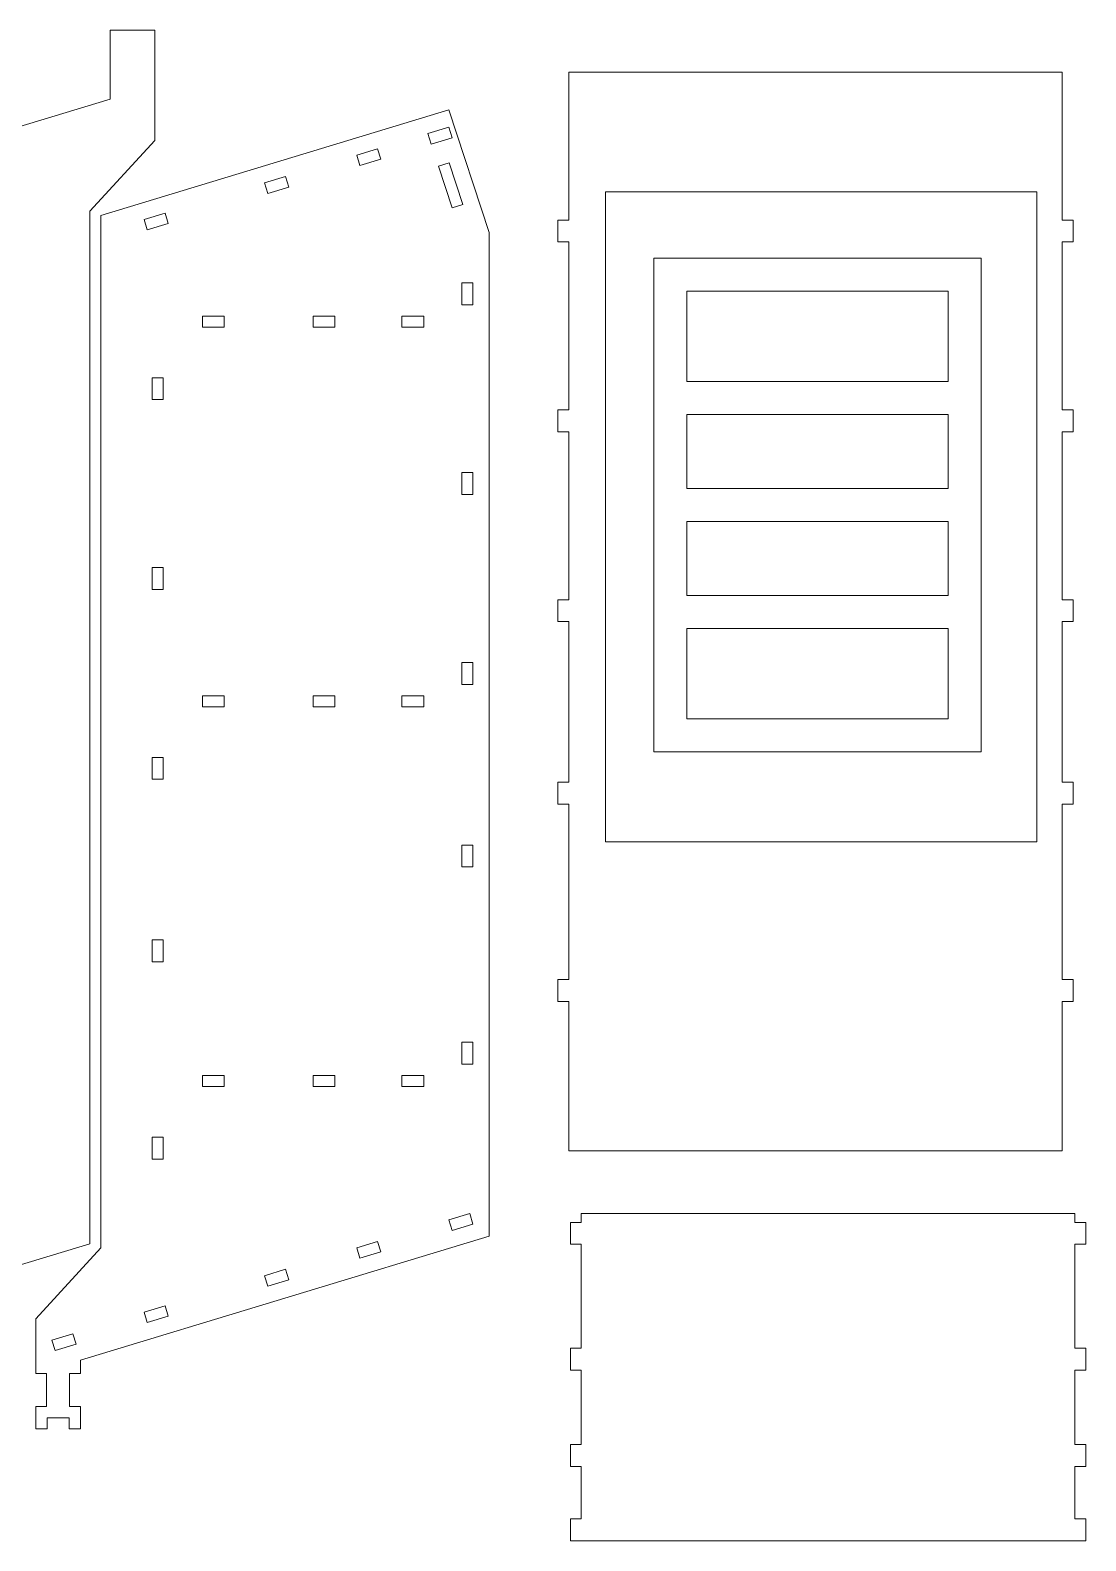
# Model space of a CAD drawing. Header units: centimetres. Extents: x -259 to 261, y 17 to 228.
# Drawn here: x 58.9 to 87.96, y 176.8 to 218.37 of the extents above; entities that cross this region are included whole.
import ezdxf

# ---------------------------------------------------------------- set-up
doc = ezdxf.new("R2010")
doc.units = ezdxf.units.CM
doc.header["$MEASUREMENT"] = 0
doc.layers.add('layer 1', color=7, linetype='Continuous')

msp = doc.modelspace()

# ---------------------------------------------------------------- linework, layer by layer
at = {"layer": 'layer 1', "color": 250, "lineweight": 9}
for points, knots in [([(50.95992, 182.07011), (50.95992, 182.07011), (60.54298, 184.97032), (60.54298, 184.97032), (60.54298, 184.97032), (60.54298, 184.97032), (60.54298, 213.3859), (60.54298, 213.3859), (60.54298, 213.3859), (60.54298, 213.3859), (62.33581, 215.33885), (62.33581, 215.33885), (62.33581, 215.33885), (62.33581, 215.33885), (62.33581, 218.37073), (62.33581, 218.37073), (62.33581, 218.37073), (62.33581, 218.37073), (61.10186, 218.37073), (61.10186, 218.37073), (61.10186, 218.37073), (61.10186, 218.37073), (61.10186, 216.47462), (61.10186, 216.47462), (61.10186, 216.47462), (61.10186, 216.47462), (49.85326, 213.07035), (49.85326, 213.07035), (49.85326, 213.07035), (49.85326, 213.07035), (49.85326, 185.44307), (49.85326, 185.44307), (49.85326, 185.44307), (49.85326, 185.44307), (50.95992, 182.07011), (50.95992, 182.07011)], [0, 0, 0, 0, 0.1, 0.1, 0.1, 0.1, 0.2, 0.2, 0.2, 0.2, 0.3, 0.3, 0.3, 0.3, 0.4, 0.4, 0.4, 0.4, 0.5, 0.5, 0.5, 0.5, 0.6, 0.6, 0.6, 0.6, 0.7, 0.7, 0.7, 0.7, 0.8, 0.8, 0.8, 0.8, 1, 1, 1, 1]), ([(60.28746, 179.87516), (60.28746, 179.87516), (60.28746, 180.49224), (60.28746, 180.49224), (60.28746, 180.49224), (60.28746, 180.49224), (59.9856, 180.49224), (59.9856, 180.49224), (59.9856, 180.49224), (59.9856, 180.49224), (59.9856, 181.39782), (59.9856, 181.39782), (59.9856, 181.39782), (59.9856, 181.39782), (60.28746, 181.39782), (60.28746, 181.39782), (60.28746, 181.39782), (60.28746, 181.39782), (60.28746, 181.77126), (60.28746, 181.77126), (60.28746, 181.77126), (60.28746, 181.77126), (71.53604, 185.17554), (71.53604, 185.17554), (71.53604, 185.17554), (71.53604, 185.17554), (71.53604, 212.80282), (71.53604, 212.80282), (71.53604, 212.80282), (71.53604, 212.80282), (70.4294, 216.17578), (70.4294, 216.17578), (70.4294, 216.17578), (70.4294, 216.17578), (60.84634, 213.27556), (60.84634, 213.27556), (60.84634, 213.27556), (60.84634, 213.27556), (60.84634, 184.85998), (60.84634, 184.85998), (60.84634, 184.85998), (60.84634, 184.85998), (59.05351, 182.90702), (59.05351, 182.90702), (59.05351, 182.90702), (59.05351, 182.90702), (59.05351, 181.39782), (59.05351, 181.39782), (59.05351, 181.39782), (59.05351, 181.39782), (59.35537, 181.39782), (59.35537, 181.39782), (59.35537, 181.39782), (59.35537, 181.39782), (59.35537, 180.49224), (59.35537, 180.49224), (59.35537, 180.49224), (59.35537, 180.49224), (59.05351, 180.49224), (59.05351, 180.49224), (59.05351, 180.49224), (59.05351, 180.49224), (59.05351, 179.87516), (59.05351, 179.87516), (59.05351, 179.87516), (59.05351, 179.87516), (59.36863, 179.87516), (59.36863, 179.87516), (59.36863, 179.87516), (59.36863, 179.87516), (59.36863, 180.17702), (59.36863, 180.17702), (59.36863, 180.17702), (59.36863, 180.17702), (59.97235, 180.17702), (59.97235, 180.17702), (59.97235, 180.17702), (59.97235, 180.17702), (59.97235, 179.87516), (59.97235, 179.87516), (59.97235, 179.87516), (59.97235, 179.87516), (60.28746, 179.87516), (60.28746, 179.87516)], [0, 0, 0, 0, 0.04545455, 0.04545455, 0.04545455, 0.04545455, 0.09090909, 0.09090909, 0.09090909, 0.09090909, 0.13636364, 0.13636364, 0.13636364, 0.13636364, 0.18181818, 0.18181818, 0.18181818, 0.18181818, 0.22727273, 0.22727273, 0.22727273, 0.22727273, 0.27272727, 0.27272727, 0.27272727, 0.27272727, 0.31818182, 0.31818182, 0.31818182, 0.31818182, 0.36363636, 0.36363636, 0.36363636, 0.36363636, 0.40909091, 0.40909091, 0.40909091, 0.40909091, 0.45454545, 0.45454545, 0.45454545, 0.45454545, 0.5, 0.5, 0.5, 0.5, 0.54545455, 0.54545455, 0.54545455, 0.54545455, 0.59090909, 0.59090909, 0.59090909, 0.59090909, 0.63636364, 0.63636364, 0.63636364, 0.63636364, 0.68181818, 0.68181818, 0.68181818, 0.68181818, 0.72727273, 0.72727273, 0.72727273, 0.72727273, 0.77272727, 0.77272727, 0.77272727, 0.77272727, 0.81818182, 0.81818182, 0.81818182, 0.81818182, 0.86363636, 0.86363636, 0.86363636, 0.86363636, 0.90909091, 0.90909091, 0.90909091, 0.90909091, 1, 1, 1, 1]), ([(70.51225, 215.41239), (70.51225, 215.41239), (70.42481, 215.70131), (70.42481, 215.70131), (70.42481, 215.70131), (70.42481, 215.70131), (69.84698, 215.52644), (69.84698, 215.52644), (69.84698, 215.52644), (69.84698, 215.52644), (69.93441, 215.23753), (69.93441, 215.23753), (69.93441, 215.23753), (69.93441, 215.23753), (70.51225, 215.41239), (70.51225, 215.41239)], [0, 0, 0, 0, 0.2, 0.2, 0.2, 0.2, 0.4, 0.4, 0.4, 0.4, 0.6, 0.6, 0.6, 0.6, 1, 1, 1, 1]), ([(67.88813, 214.93361), (67.88813, 214.93361), (67.97557, 214.64469), (67.97557, 214.64469), (67.97557, 214.64469), (67.97557, 214.64469), (68.5534, 214.81957), (68.5534, 214.81957), (68.5534, 214.81957), (68.5534, 214.81957), (68.46596, 215.10849), (68.46596, 215.10849), (68.46596, 215.10849), (68.46596, 215.10849), (67.88813, 214.93361), (67.88813, 214.93361)], [0, 0, 0, 0, 0.2, 0.2, 0.2, 0.2, 0.4, 0.4, 0.4, 0.4, 0.6, 0.6, 0.6, 0.6, 1, 1, 1, 1]), ([(70.42972, 214.72235), (70.42972, 214.72235), (70.1429, 214.62825), (70.1429, 214.62825), (70.1429, 214.62825), (70.1429, 214.62825), (70.51931, 213.48099), (70.51931, 213.48099), (70.51931, 213.48099), (70.51931, 213.48099), (70.80613, 213.57508), (70.80613, 213.57508), (70.80613, 213.57508), (70.80613, 213.57508), (70.42972, 214.72235), (70.42972, 214.72235)], [0, 0, 0, 0, 0.2, 0.2, 0.2, 0.2, 0.4, 0.4, 0.4, 0.4, 0.6, 0.6, 0.6, 0.6, 1, 1, 1, 1]), ([(66.01672, 214.05187), (66.01672, 214.05187), (65.92928, 214.34079), (65.92928, 214.34079), (65.92928, 214.34079), (65.92928, 214.34079), (65.35144, 214.16592), (65.35144, 214.16592), (65.35144, 214.16592), (65.35144, 214.16592), (65.43888, 213.87699), (65.43888, 213.87699), (65.43888, 213.87699), (65.43888, 213.87699), (66.01672, 214.05187), (66.01672, 214.05187)], [0, 0, 0, 0, 0.2, 0.2, 0.2, 0.2, 0.4, 0.4, 0.4, 0.4, 0.6, 0.6, 0.6, 0.6, 1, 1, 1, 1]), ([(62.12359, 212.87366), (62.12359, 212.87366), (62.70143, 213.04853), (62.70143, 213.04853), (62.70143, 213.04853), (62.70143, 213.04853), (62.61399, 213.33745), (62.61399, 213.33745), (62.61399, 213.33745), (62.61399, 213.33745), (62.03615, 213.16257), (62.03615, 213.16257), (62.03615, 213.16257), (62.03615, 213.16257), (62.12359, 212.87366), (62.12359, 212.87366)], [0, 0, 0, 0, 0.2, 0.2, 0.2, 0.2, 0.4, 0.4, 0.4, 0.4, 0.6, 0.6, 0.6, 0.6, 1, 1, 1, 1]), ([(70.78139, 210.81673), (70.78139, 210.81673), (71.08325, 210.81673), (71.08325, 210.81673), (71.08325, 210.81673), (71.08325, 210.81673), (71.08325, 211.42045), (71.08325, 211.42045), (71.08325, 211.42045), (71.08325, 211.42045), (70.78139, 211.42045), (70.78139, 211.42045), (70.78139, 211.42045), (70.78139, 211.42045), (70.78139, 210.81673), (70.78139, 210.81673)], [0, 0, 0, 0, 0.2, 0.2, 0.2, 0.2, 0.4, 0.4, 0.4, 0.4, 0.6, 0.6, 0.6, 0.6, 1, 1, 1, 1]), ([(64.24403, 210.19995), (64.24403, 210.19995), (64.24403, 210.50181), (64.24403, 210.50181), (64.24403, 210.50181), (64.24403, 210.50181), (63.64031, 210.50181), (63.64031, 210.50181), (63.64031, 210.50181), (63.64031, 210.50181), (63.64031, 210.19995), (63.64031, 210.19995), (63.64031, 210.19995), (63.64031, 210.19995), (64.24403, 210.19995), (64.24403, 210.19995)], [0, 0, 0, 0, 0.2, 0.2, 0.2, 0.2, 0.4, 0.4, 0.4, 0.4, 0.6, 0.6, 0.6, 0.6, 1, 1, 1, 1]), ([(66.6879, 210.50181), (66.6879, 210.50181), (66.6879, 210.19995), (66.6879, 210.19995), (66.6879, 210.19995), (66.6879, 210.19995), (67.29162, 210.19995), (67.29162, 210.19995), (67.29162, 210.19995), (67.29162, 210.19995), (67.29162, 210.50181), (67.29162, 210.50181), (67.29162, 210.50181), (67.29162, 210.50181), (66.6879, 210.50181), (66.6879, 210.50181)], [0, 0, 0, 0, 0.2, 0.2, 0.2, 0.2, 0.4, 0.4, 0.4, 0.4, 0.6, 0.6, 0.6, 0.6, 1, 1, 1, 1]), ([(69.73548, 210.50181), (69.73548, 210.50181), (69.13176, 210.50181), (69.13176, 210.50181), (69.13176, 210.50181), (69.13176, 210.50181), (69.13176, 210.19995), (69.13176, 210.19995), (69.13176, 210.19995), (69.13176, 210.19995), (69.73548, 210.19995), (69.73548, 210.19995), (69.73548, 210.19995), (69.73548, 210.19995), (69.73548, 210.50181), (69.73548, 210.50181)], [0, 0, 0, 0, 0.2, 0.2, 0.2, 0.2, 0.4, 0.4, 0.4, 0.4, 0.6, 0.6, 0.6, 0.6, 1, 1, 1, 1]), ([(62.56344, 208.20374), (62.56344, 208.20374), (62.56344, 208.80745), (62.56344, 208.80745), (62.56344, 208.80745), (62.56344, 208.80745), (62.26158, 208.80745), (62.26158, 208.80745), (62.26158, 208.80745), (62.26158, 208.80745), (62.26158, 208.20374), (62.26158, 208.20374), (62.26158, 208.20374), (62.26158, 208.20374), (62.56344, 208.20374), (62.56344, 208.20374)], [0, 0, 0, 0, 0.2, 0.2, 0.2, 0.2, 0.4, 0.4, 0.4, 0.4, 0.6, 0.6, 0.6, 0.6, 1, 1, 1, 1]), ([(71.08325, 206.19529), (71.08325, 206.19529), (70.78139, 206.19529), (70.78139, 206.19529), (70.78139, 206.19529), (70.78139, 206.19529), (70.78139, 205.59157), (70.78139, 205.59157), (70.78139, 205.59157), (70.78139, 205.59157), (71.08325, 205.59157), (71.08325, 205.59157), (71.08325, 205.59157), (71.08325, 205.59157), (71.08325, 206.19529), (71.08325, 206.19529)], [0, 0, 0, 0, 0.2, 0.2, 0.2, 0.2, 0.4, 0.4, 0.4, 0.4, 0.6, 0.6, 0.6, 0.6, 1, 1, 1, 1]), ([(62.56344, 203.5823), (62.56344, 203.5823), (62.26158, 203.5823), (62.26158, 203.5823), (62.26158, 203.5823), (62.26158, 203.5823), (62.26158, 202.97858), (62.26158, 202.97858), (62.26158, 202.97858), (62.26158, 202.97858), (62.56344, 202.97858), (62.56344, 202.97858), (62.56344, 202.97858), (62.56344, 202.97858), (62.56344, 203.5823), (62.56344, 203.5823)], [0, 0, 0, 0, 0.2, 0.2, 0.2, 0.2, 0.4, 0.4, 0.4, 0.4, 0.6, 0.6, 0.6, 0.6, 1, 1, 1, 1]), ([(71.08325, 200.97013), (71.08325, 200.97013), (70.78139, 200.97013), (70.78139, 200.97013), (70.78139, 200.97013), (70.78139, 200.97013), (70.78139, 200.36641), (70.78139, 200.36641), (70.78139, 200.36641), (70.78139, 200.36641), (71.08325, 200.36641), (71.08325, 200.36641), (71.08325, 200.36641), (71.08325, 200.36641), (71.08325, 200.97013), (71.08325, 200.97013)], [0, 0, 0, 0, 0.2, 0.2, 0.2, 0.2, 0.4, 0.4, 0.4, 0.4, 0.6, 0.6, 0.6, 0.6, 1, 1, 1, 1]), ([(64.24403, 199.74964), (64.24403, 199.74964), (64.24403, 200.0515), (64.24403, 200.0515), (64.24403, 200.0515), (64.24403, 200.0515), (63.64031, 200.0515), (63.64031, 200.0515), (63.64031, 200.0515), (63.64031, 200.0515), (63.64031, 199.74964), (63.64031, 199.74964), (63.64031, 199.74964), (63.64031, 199.74964), (64.24403, 199.74964), (64.24403, 199.74964)], [0, 0, 0, 0, 0.2, 0.2, 0.2, 0.2, 0.4, 0.4, 0.4, 0.4, 0.6, 0.6, 0.6, 0.6, 1, 1, 1, 1]), ([(67.29162, 199.74964), (67.29162, 199.74964), (67.29162, 200.0515), (67.29162, 200.0515), (67.29162, 200.0515), (67.29162, 200.0515), (66.6879, 200.0515), (66.6879, 200.0515), (66.6879, 200.0515), (66.6879, 200.0515), (66.6879, 199.74964), (66.6879, 199.74964), (66.6879, 199.74964), (66.6879, 199.74964), (67.29162, 199.74964), (67.29162, 199.74964)], [0, 0, 0, 0, 0.2, 0.2, 0.2, 0.2, 0.4, 0.4, 0.4, 0.4, 0.6, 0.6, 0.6, 0.6, 1, 1, 1, 1]), ([(69.13176, 200.0515), (69.13176, 200.0515), (69.13176, 199.74964), (69.13176, 199.74964), (69.13176, 199.74964), (69.13176, 199.74964), (69.73548, 199.74964), (69.73548, 199.74964), (69.73548, 199.74964), (69.73548, 199.74964), (69.73548, 200.0515), (69.73548, 200.0515), (69.73548, 200.0515), (69.73548, 200.0515), (69.13176, 200.0515), (69.13176, 200.0515)], [0, 0, 0, 0, 0.2, 0.2, 0.2, 0.2, 0.4, 0.4, 0.4, 0.4, 0.6, 0.6, 0.6, 0.6, 1, 1, 1, 1]), ([(62.26158, 197.75344), (62.26158, 197.75344), (62.56344, 197.75344), (62.56344, 197.75344), (62.56344, 197.75344), (62.56344, 197.75344), (62.56344, 198.35716), (62.56344, 198.35716), (62.56344, 198.35716), (62.56344, 198.35716), (62.26158, 198.35716), (62.26158, 198.35716), (62.26158, 198.35716), (62.26158, 198.35716), (62.26158, 197.75344), (62.26158, 197.75344)], [0, 0, 0, 0, 0.2, 0.2, 0.2, 0.2, 0.4, 0.4, 0.4, 0.4, 0.6, 0.6, 0.6, 0.6, 1, 1, 1, 1]), ([(71.08325, 195.94574), (71.08325, 195.94574), (70.78139, 195.94574), (70.78139, 195.94574), (70.78139, 195.94574), (70.78139, 195.94574), (70.78139, 195.34202), (70.78139, 195.34202), (70.78139, 195.34202), (70.78139, 195.34202), (71.08325, 195.34202), (71.08325, 195.34202), (71.08325, 195.34202), (71.08325, 195.34202), (71.08325, 195.94574), (71.08325, 195.94574)], [0, 0, 0, 0, 0.2, 0.2, 0.2, 0.2, 0.4, 0.4, 0.4, 0.4, 0.6, 0.6, 0.6, 0.6, 1, 1, 1, 1]), ([(62.26158, 193.33275), (62.26158, 193.33275), (62.26158, 192.72903), (62.26158, 192.72903), (62.26158, 192.72903), (62.26158, 192.72903), (62.56344, 192.72903), (62.56344, 192.72903), (62.56344, 192.72903), (62.56344, 192.72903), (62.56344, 193.33275), (62.56344, 193.33275), (62.56344, 193.33275), (62.56344, 193.33275), (62.26158, 193.33275), (62.26158, 193.33275)], [0, 0, 0, 0, 0.2, 0.2, 0.2, 0.2, 0.4, 0.4, 0.4, 0.4, 0.6, 0.6, 0.6, 0.6, 1, 1, 1, 1]), ([(71.08325, 190.51983), (71.08325, 190.51983), (70.78139, 190.51983), (70.78139, 190.51983), (70.78139, 190.51983), (70.78139, 190.51983), (70.78139, 189.91611), (70.78139, 189.91611), (70.78139, 189.91611), (70.78139, 189.91611), (71.08325, 189.91611), (71.08325, 189.91611), (71.08325, 189.91611), (71.08325, 189.91611), (71.08325, 190.51983), (71.08325, 190.51983)], [0, 0, 0, 0, 0.2, 0.2, 0.2, 0.2, 0.4, 0.4, 0.4, 0.4, 0.6, 0.6, 0.6, 0.6, 1, 1, 1, 1]), ([(63.64031, 189.60121), (63.64031, 189.60121), (63.64031, 189.29935), (63.64031, 189.29935), (63.64031, 189.29935), (63.64031, 189.29935), (64.24403, 189.29935), (64.24403, 189.29935), (64.24403, 189.29935), (64.24403, 189.29935), (64.24403, 189.60121), (64.24403, 189.60121), (64.24403, 189.60121), (64.24403, 189.60121), (63.64031, 189.60121), (63.64031, 189.60121)], [0, 0, 0, 0, 0.2, 0.2, 0.2, 0.2, 0.4, 0.4, 0.4, 0.4, 0.6, 0.6, 0.6, 0.6, 1, 1, 1, 1]), ([(67.29162, 189.60121), (67.29162, 189.60121), (66.6879, 189.60121), (66.6879, 189.60121), (66.6879, 189.60121), (66.6879, 189.60121), (66.6879, 189.29935), (66.6879, 189.29935), (66.6879, 189.29935), (66.6879, 189.29935), (67.29162, 189.29935), (67.29162, 189.29935), (67.29162, 189.29935), (67.29162, 189.29935), (67.29162, 189.60121), (67.29162, 189.60121)], [0, 0, 0, 0, 0.2, 0.2, 0.2, 0.2, 0.4, 0.4, 0.4, 0.4, 0.6, 0.6, 0.6, 0.6, 1, 1, 1, 1]), ([(69.13176, 189.60121), (69.13176, 189.60121), (69.13176, 189.29935), (69.13176, 189.29935), (69.13176, 189.29935), (69.13176, 189.29935), (69.73548, 189.29935), (69.73548, 189.29935), (69.73548, 189.29935), (69.73548, 189.29935), (69.73548, 189.60121), (69.73548, 189.60121), (69.73548, 189.60121), (69.73548, 189.60121), (69.13176, 189.60121), (69.13176, 189.60121)], [0, 0, 0, 0, 0.2, 0.2, 0.2, 0.2, 0.4, 0.4, 0.4, 0.4, 0.6, 0.6, 0.6, 0.6, 1, 1, 1, 1]), ([(62.26158, 187.30312), (62.26158, 187.30312), (62.56344, 187.30312), (62.56344, 187.30312), (62.56344, 187.30312), (62.56344, 187.30312), (62.56344, 187.90684), (62.56344, 187.90684), (62.56344, 187.90684), (62.56344, 187.90684), (62.26158, 187.90684), (62.26158, 187.90684), (62.26158, 187.90684), (62.26158, 187.90684), (62.26158, 187.30312), (62.26158, 187.30312)], [0, 0, 0, 0, 0.2, 0.2, 0.2, 0.2, 0.4, 0.4, 0.4, 0.4, 0.6, 0.6, 0.6, 0.6, 1, 1, 1, 1]), ([(71.00266, 185.80256), (71.00266, 185.80256), (70.42481, 185.62768), (70.42481, 185.62768), (70.42481, 185.62768), (70.42481, 185.62768), (70.51225, 185.33876), (70.51225, 185.33876), (70.51225, 185.33876), (70.51225, 185.33876), (71.09009, 185.51364), (71.09009, 185.51364), (71.09009, 185.51364), (71.09009, 185.51364), (71.00266, 185.80256), (71.00266, 185.80256)], [0, 0, 0, 0, 0.2, 0.2, 0.2, 0.2, 0.4, 0.4, 0.4, 0.4, 0.6, 0.6, 0.6, 0.6, 1, 1, 1, 1]), ([(74.07124, 177.39967), (74.07124, 177.39967), (73.76938, 177.39967), (73.76938, 177.39967), (73.76938, 177.39967), (73.76938, 177.39967), (73.76938, 176.79595), (73.76938, 176.79595), (73.76938, 176.79595), (73.76938, 176.79595), (74.07124, 176.79595), (74.07124, 176.79595), (74.07124, 176.79595), (74.07124, 176.79595), (87.65494, 176.79595), (87.65494, 176.79595), (87.65494, 176.79595), (87.65494, 176.79595), (87.9568, 176.79595), (87.9568, 176.79595), (87.9568, 176.79595), (87.9568, 176.79595), (87.9568, 177.39967), (87.9568, 177.39967), (87.9568, 177.39967), (87.9568, 177.39967), (87.65494, 177.39967), (87.65494, 177.39967), (87.65494, 177.39967), (87.65494, 177.39967), (87.65494, 178.84253), (87.65494, 178.84253), (87.65494, 178.84253), (87.65494, 178.84253), (87.9568, 178.84253), (87.9568, 178.84253), (87.9568, 178.84253), (87.9568, 178.84253), (87.9568, 179.44625), (87.9568, 179.44625), (87.9568, 179.44625), (87.9568, 179.44625), (87.65494, 179.44625), (87.65494, 179.44625), (87.65494, 179.44625), (87.65494, 179.44625), (87.65494, 181.49283), (87.65494, 181.49283), (87.65494, 181.49283), (87.65494, 181.49283), (87.9568, 181.49283), (87.9568, 181.49283), (87.9568, 181.49283), (87.9568, 181.49283), (87.9568, 182.09655), (87.9568, 182.09655), (87.9568, 182.09655), (87.9568, 182.09655), (87.65494, 182.09655), (87.65494, 182.09655), (87.65494, 182.09655), (87.65494, 182.09655), (87.65494, 184.95663), (87.65494, 184.95663), (87.65494, 184.95663), (87.65494, 184.95663), (87.9568, 184.95663), (87.9568, 184.95663), (87.9568, 184.95663), (87.9568, 184.95663), (87.9568, 185.56034), (87.9568, 185.56034), (87.9568, 185.56034), (87.9568, 185.56034), (87.65494, 185.56034), (87.65494, 185.56034), (87.65494, 185.56034), (87.65494, 185.56034), (87.65494, 185.80327), (87.65494, 185.80327), (87.65494, 185.80327), (87.65494, 185.80327), (74.07124, 185.80327), (74.07124, 185.80327), (74.07124, 185.80327), (74.07124, 185.80327), (74.07124, 185.56034), (74.07124, 185.56034), (74.07124, 185.56034), (74.07124, 185.56034), (73.76938, 185.56034), (73.76938, 185.56034), (73.76938, 185.56034), (73.76938, 185.56034), (73.76938, 184.95663), (73.76938, 184.95663), (73.76938, 184.95663), (73.76938, 184.95663), (74.07124, 184.95663), (74.07124, 184.95663), (74.07124, 184.95663), (74.07124, 184.95663), (74.07124, 182.09655), (74.07124, 182.09655), (74.07124, 182.09655), (74.07124, 182.09655), (73.76938, 182.09655), (73.76938, 182.09655), (73.76938, 182.09655), (73.76938, 182.09655), (73.76938, 181.49283), (73.76938, 181.49283), (73.76938, 181.49283), (73.76938, 181.49283), (74.07124, 181.49283), (74.07124, 181.49283), (74.07124, 181.49283), (74.07124, 181.49283), (74.07124, 179.44625), (74.07124, 179.44625), (74.07124, 179.44625), (74.07124, 179.44625), (73.76938, 179.44625), (73.76938, 179.44625), (73.76938, 179.44625), (73.76938, 179.44625), (73.76938, 178.84253), (73.76938, 178.84253), (73.76938, 178.84253), (73.76938, 178.84253), (74.07124, 178.84253), (74.07124, 178.84253), (74.07124, 178.84253), (74.07124, 178.84253), (74.07124, 177.39967), (74.07124, 177.39967)], [0, 0, 0, 0, 0.02857143, 0.02857143, 0.02857143, 0.02857143, 0.05714286, 0.05714286, 0.05714286, 0.05714286, 0.08571429, 0.08571429, 0.08571429, 0.08571429, 0.11428571, 0.11428571, 0.11428571, 0.11428571, 0.14285714, 0.14285714, 0.14285714, 0.14285714, 0.17142857, 0.17142857, 0.17142857, 0.17142857, 0.2, 0.2, 0.2, 0.2, 0.22857143, 0.22857143, 0.22857143, 0.22857143, 0.25714286, 0.25714286, 0.25714286, 0.25714286, 0.28571429, 0.28571429, 0.28571429, 0.28571429, 0.31428571, 0.31428571, 0.31428571, 0.31428571, 0.34285714, 0.34285714, 0.34285714, 0.34285714, 0.37142857, 0.37142857, 0.37142857, 0.37142857, 0.4, 0.4, 0.4, 0.4, 0.42857143, 0.42857143, 0.42857143, 0.42857143, 0.45714286, 0.45714286, 0.45714286, 0.45714286, 0.48571429, 0.48571429, 0.48571429, 0.48571429, 0.51428571, 0.51428571, 0.51428571, 0.51428571, 0.54285714, 0.54285714, 0.54285714, 0.54285714, 0.57142857, 0.57142857, 0.57142857, 0.57142857, 0.6, 0.6, 0.6, 0.6, 0.62857143, 0.62857143, 0.62857143, 0.62857143, 0.65714286, 0.65714286, 0.65714286, 0.65714286, 0.68571429, 0.68571429, 0.68571429, 0.68571429, 0.71428571, 0.71428571, 0.71428571, 0.71428571, 0.74285714, 0.74285714, 0.74285714, 0.74285714, 0.77142857, 0.77142857, 0.77142857, 0.77142857, 0.8, 0.8, 0.8, 0.8, 0.82857143, 0.82857143, 0.82857143, 0.82857143, 0.85714286, 0.85714286, 0.85714286, 0.85714286, 0.88571429, 0.88571429, 0.88571429, 0.88571429, 0.91428571, 0.91428571, 0.91428571, 0.91428571, 0.94285714, 0.94285714, 0.94285714, 0.94285714, 1, 1, 1, 1]), ([(68.46596, 185.03486), (68.46596, 185.03486), (67.88813, 184.85998), (67.88813, 184.85998), (67.88813, 184.85998), (67.88813, 184.85998), (67.97557, 184.57106), (67.97557, 184.57106), (67.97557, 184.57106), (67.97557, 184.57106), (68.5534, 184.74594), (68.5534, 184.74594), (68.5534, 184.74594), (68.5534, 184.74594), (68.46596, 185.03486), (68.46596, 185.03486)], [0, 0, 0, 0, 0.2, 0.2, 0.2, 0.2, 0.4, 0.4, 0.4, 0.4, 0.6, 0.6, 0.6, 0.6, 1, 1, 1, 1]), ([(65.92928, 184.26715), (65.92928, 184.26715), (65.35144, 184.09228), (65.35144, 184.09228), (65.35144, 184.09228), (65.35144, 184.09228), (65.43888, 183.80335), (65.43888, 183.80335), (65.43888, 183.80335), (65.43888, 183.80335), (66.01672, 183.97823), (66.01672, 183.97823), (66.01672, 183.97823), (66.01672, 183.97823), (65.92928, 184.26715), (65.92928, 184.26715)], [0, 0, 0, 0, 0.2, 0.2, 0.2, 0.2, 0.4, 0.4, 0.4, 0.4, 0.6, 0.6, 0.6, 0.6, 1, 1, 1, 1]), ([(62.12359, 182.80002), (62.12359, 182.80002), (62.70143, 182.97489), (62.70143, 182.97489), (62.70143, 182.97489), (62.70143, 182.97489), (62.61399, 183.26381), (62.61399, 183.26381), (62.61399, 183.26381), (62.61399, 183.26381), (62.03615, 183.08893), (62.03615, 183.08893), (62.03615, 183.08893), (62.03615, 183.08893), (62.12359, 182.80002), (62.12359, 182.80002)], [0, 0, 0, 0, 0.2, 0.2, 0.2, 0.2, 0.4, 0.4, 0.4, 0.4, 0.6, 0.6, 0.6, 0.6, 1, 1, 1, 1]), ([(60.0773, 182.49612), (60.0773, 182.49612), (59.49947, 182.32124), (59.49947, 182.32124), (59.49947, 182.32124), (59.49947, 182.32124), (59.58691, 182.03232), (59.58691, 182.03232), (59.58691, 182.03232), (59.58691, 182.03232), (60.16474, 182.20719), (60.16474, 182.20719), (60.16474, 182.20719), (60.16474, 182.20719), (60.0773, 182.49612), (60.0773, 182.49612)], [0, 0, 0, 0, 0.2, 0.2, 0.2, 0.2, 0.4, 0.4, 0.4, 0.4, 0.6, 0.6, 0.6, 0.6, 1, 1, 1, 1])]:
    msp.add_open_spline(points, degree=3, knots=knots, dxfattribs=at)
at = {"layer": 'layer 1', "color": 250, "lineweight": 18}
for points, knots in [([(73.7274, 213.14693), (73.7274, 213.14693), (73.42554, 213.14693), (73.42554, 213.14693), (73.42554, 213.14693), (73.42554, 213.14693), (73.42554, 212.54321), (73.42554, 212.54321), (73.42554, 212.54321), (73.42554, 212.54321), (73.7274, 212.54321), (73.7274, 212.54321), (73.7274, 212.54321), (73.7274, 212.54321), (73.7274, 207.92176), (73.7274, 207.92176), (73.7274, 207.92176), (73.7274, 207.92176), (73.42554, 207.92176), (73.42554, 207.92176), (73.42554, 207.92176), (73.42554, 207.92176), (73.42554, 207.31805), (73.42554, 207.31805), (73.42554, 207.31805), (73.42554, 207.31805), (73.7274, 207.31805), (73.7274, 207.31805), (73.7274, 207.31805), (73.7274, 207.31805), (73.7274, 202.69661), (73.7274, 202.69661), (73.7274, 202.69661), (73.7274, 202.69661), (73.42554, 202.69661), (73.42554, 202.69661), (73.42554, 202.69661), (73.42554, 202.69661), (73.42554, 202.09289), (73.42554, 202.09289), (73.42554, 202.09289), (73.42554, 202.09289), (73.7274, 202.09289), (73.7274, 202.09289), (73.7274, 202.09289), (73.7274, 202.09289), (73.7274, 197.67223), (73.7274, 197.67223), (73.7274, 197.67223), (73.7274, 197.67223), (73.42554, 197.67223), (73.42554, 197.67223), (73.42554, 197.67223), (73.42554, 197.67223), (73.42554, 197.06851), (73.42554, 197.06851), (73.42554, 197.06851), (73.42554, 197.06851), (73.7274, 197.06851), (73.7274, 197.06851), (73.7274, 197.06851), (73.7274, 197.06851), (73.7274, 192.24632), (73.7274, 192.24632), (73.7274, 192.24632), (73.7274, 192.24632), (73.42554, 192.24632), (73.42554, 192.24632), (73.42554, 192.24632), (73.42554, 192.24632), (73.42554, 191.6426), (73.42554, 191.6426), (73.42554, 191.6426), (73.42554, 191.6426), (73.7274, 191.6426), (73.7274, 191.6426), (73.7274, 191.6426), (73.7274, 191.6426), (73.7274, 187.52903), (73.7274, 187.52903), (73.7274, 187.52903), (73.7274, 187.52903), (87.3111, 187.52903), (87.3111, 187.52903), (87.3111, 187.52903), (87.3111, 187.52903), (87.3111, 191.6426), (87.3111, 191.6426), (87.3111, 191.6426), (87.3111, 191.6426), (87.61296, 191.6426), (87.61296, 191.6426), (87.61296, 191.6426), (87.61296, 191.6426), (87.61296, 192.24632), (87.61296, 192.24632), (87.61296, 192.24632), (87.61296, 192.24632), (87.3111, 192.24632), (87.3111, 192.24632), (87.3111, 192.24632), (87.3111, 192.24632), (87.3111, 197.06851), (87.3111, 197.06851), (87.3111, 197.06851), (87.3111, 197.06851), (87.61296, 197.06851), (87.61296, 197.06851), (87.61296, 197.06851), (87.61296, 197.06851), (87.61296, 197.67223), (87.61296, 197.67223), (87.61296, 197.67223), (87.61296, 197.67223), (87.3111, 197.67223), (87.3111, 197.67223), (87.3111, 197.67223), (87.3111, 197.67223), (87.3111, 202.09289), (87.3111, 202.09289), (87.3111, 202.09289), (87.3111, 202.09289), (87.61296, 202.09289), (87.61296, 202.09289), (87.61296, 202.09289), (87.61296, 202.09289), (87.61296, 202.69661), (87.61296, 202.69661), (87.61296, 202.69661), (87.61296, 202.69661), (87.3111, 202.69661), (87.3111, 202.69661), (87.3111, 202.69661), (87.3111, 202.69661), (87.3111, 207.31805), (87.3111, 207.31805), (87.3111, 207.31805), (87.3111, 207.31805), (87.61296, 207.31805), (87.61296, 207.31805), (87.61296, 207.31805), (87.61296, 207.31805), (87.61296, 207.92176), (87.61296, 207.92176), (87.61296, 207.92176), (87.61296, 207.92176), (87.3111, 207.92176), (87.3111, 207.92176), (87.3111, 207.92176), (87.3111, 207.92176), (87.3111, 212.54321), (87.3111, 212.54321), (87.3111, 212.54321), (87.3111, 212.54321), (87.61296, 212.54321), (87.61296, 212.54321), (87.61296, 212.54321), (87.61296, 212.54321), (87.61296, 213.14693), (87.61296, 213.14693), (87.61296, 213.14693), (87.61296, 213.14693), (87.3111, 213.14693), (87.3111, 213.14693), (87.3111, 213.14693), (87.3111, 213.14693), (87.3111, 217.21193), (87.3111, 217.21193), (87.3111, 217.21193), (87.3111, 217.21193), (73.7274, 217.21193), (73.7274, 217.21193), (73.7274, 217.21193), (73.7274, 217.21193), (73.7274, 213.14693), (73.7274, 213.14693)], [0, 0, 0, 0, 0.02222222, 0.02222222, 0.02222222, 0.02222222, 0.04444444, 0.04444444, 0.04444444, 0.04444444, 0.06666667, 0.06666667, 0.06666667, 0.06666667, 0.08888889, 0.08888889, 0.08888889, 0.08888889, 0.11111111, 0.11111111, 0.11111111, 0.11111111, 0.13333333, 0.13333333, 0.13333333, 0.13333333, 0.15555556, 0.15555556, 0.15555556, 0.15555556, 0.17777778, 0.17777778, 0.17777778, 0.17777778, 0.2, 0.2, 0.2, 0.2, 0.22222222, 0.22222222, 0.22222222, 0.22222222, 0.24444444, 0.24444444, 0.24444444, 0.24444444, 0.26666667, 0.26666667, 0.26666667, 0.26666667, 0.28888889, 0.28888889, 0.28888889, 0.28888889, 0.31111111, 0.31111111, 0.31111111, 0.31111111, 0.33333333, 0.33333333, 0.33333333, 0.33333333, 0.35555556, 0.35555556, 0.35555556, 0.35555556, 0.37777778, 0.37777778, 0.37777778, 0.37777778, 0.4, 0.4, 0.4, 0.4, 0.42222222, 0.42222222, 0.42222222, 0.42222222, 0.44444444, 0.44444444, 0.44444444, 0.44444444, 0.46666667, 0.46666667, 0.46666667, 0.46666667, 0.48888889, 0.48888889, 0.48888889, 0.48888889, 0.51111111, 0.51111111, 0.51111111, 0.51111111, 0.53333333, 0.53333333, 0.53333333, 0.53333333, 0.55555556, 0.55555556, 0.55555556, 0.55555556, 0.57777778, 0.57777778, 0.57777778, 0.57777778, 0.6, 0.6, 0.6, 0.6, 0.62222222, 0.62222222, 0.62222222, 0.62222222, 0.64444444, 0.64444444, 0.64444444, 0.64444444, 0.66666667, 0.66666667, 0.66666667, 0.66666667, 0.68888889, 0.68888889, 0.68888889, 0.68888889, 0.71111111, 0.71111111, 0.71111111, 0.71111111, 0.73333333, 0.73333333, 0.73333333, 0.73333333, 0.75555556, 0.75555556, 0.75555556, 0.75555556, 0.77777778, 0.77777778, 0.77777778, 0.77777778, 0.8, 0.8, 0.8, 0.8, 0.82222222, 0.82222222, 0.82222222, 0.82222222, 0.84444444, 0.84444444, 0.84444444, 0.84444444, 0.86666667, 0.86666667, 0.86666667, 0.86666667, 0.88888889, 0.88888889, 0.88888889, 0.88888889, 0.91111111, 0.91111111, 0.91111111, 0.91111111, 0.93333333, 0.93333333, 0.93333333, 0.93333333, 0.95555556, 0.95555556, 0.95555556, 0.95555556, 1, 1, 1, 1]), ([(74.7336, 196.03096), (74.7336, 196.03096), (86.60676, 196.03096), (86.60676, 196.03096), (86.60676, 196.03096), (86.60676, 196.03096), (86.60676, 213.9228), (86.60676, 213.9228), (86.60676, 213.9228), (86.60676, 213.9228), (74.7336, 213.9228), (74.7336, 213.9228), (74.7336, 213.9228), (74.7336, 213.9228), (74.7336, 196.03096), (74.7336, 196.03096)], [0, 0, 0, 0, 0.2, 0.2, 0.2, 0.2, 0.4, 0.4, 0.4, 0.4, 0.6, 0.6, 0.6, 0.6, 1, 1, 1, 1])]:
    msp.add_open_spline(points, degree=3, knots=knots, dxfattribs=at)
at = {"layer": 'layer 1', "color": 250, "lineweight": 9}
for points in [[(85.07551, 212.09379), (85.07551, 212.09379), (76.06818, 212.09379), (76.06818, 212.09379)], [(76.06818, 212.09379), (76.06818, 212.09379), (76.06818, 198.5101), (76.06818, 198.5101)], [(85.07551, 198.5101), (85.07551, 198.5101), (85.07551, 212.09379), (85.07551, 212.09379)], [(84.16993, 211.18822), (84.16993, 211.18822), (76.97377, 211.18822), (76.97377, 211.18822)], [(76.97377, 211.18822), (76.97377, 211.18822), (76.97377, 208.69787), (76.97377, 208.69787)], [(84.16993, 208.69787), (84.16993, 208.69787), (84.16993, 211.18822), (84.16993, 211.18822)], [(84.16993, 208.69787), (84.16993, 208.69787), (76.97377, 208.69787), (76.97377, 208.69787)], [(76.97377, 207.79229), (76.97377, 207.79229), (84.16993, 207.79229), (84.16993, 207.79229)], [(76.97377, 207.79229), (76.97377, 207.79229), (76.97377, 205.75475), (76.97377, 205.75475)], [(84.16993, 205.75475), (84.16993, 205.75475), (84.16993, 207.79229), (84.16993, 207.79229)], [(84.16993, 205.75475), (84.16993, 205.75475), (76.97377, 205.75475), (76.97377, 205.75475)], [(76.97377, 204.84917), (76.97377, 204.84917), (84.16993, 204.84917), (84.16993, 204.84917)], [(76.97377, 204.84917), (76.97377, 204.84917), (76.97377, 202.81161), (76.97377, 202.81161)], [(84.16993, 202.81161), (84.16993, 202.81161), (84.16993, 204.84917), (84.16993, 204.84917)], [(84.16993, 202.81161), (84.16993, 202.81161), (76.97377, 202.81161), (76.97377, 202.81161)], [(76.97377, 201.90603), (76.97377, 201.90603), (84.16993, 201.90603), (84.16993, 201.90603)], [(76.97377, 201.90603), (76.97377, 201.90603), (76.97377, 199.41568), (76.97377, 199.41568)], [(84.16993, 199.41568), (84.16993, 199.41568), (84.16993, 201.90603), (84.16993, 201.90603)], [(76.97377, 199.41568), (76.97377, 199.41568), (84.16993, 199.41568), (84.16993, 199.41568)], [(76.06818, 198.5101), (76.06818, 198.5101), (85.07551, 198.5101), (85.07551, 198.5101)]]:
    msp.add_open_spline(points, degree=3, dxfattribs=at)

doc.saveas('drawing.dxf')
